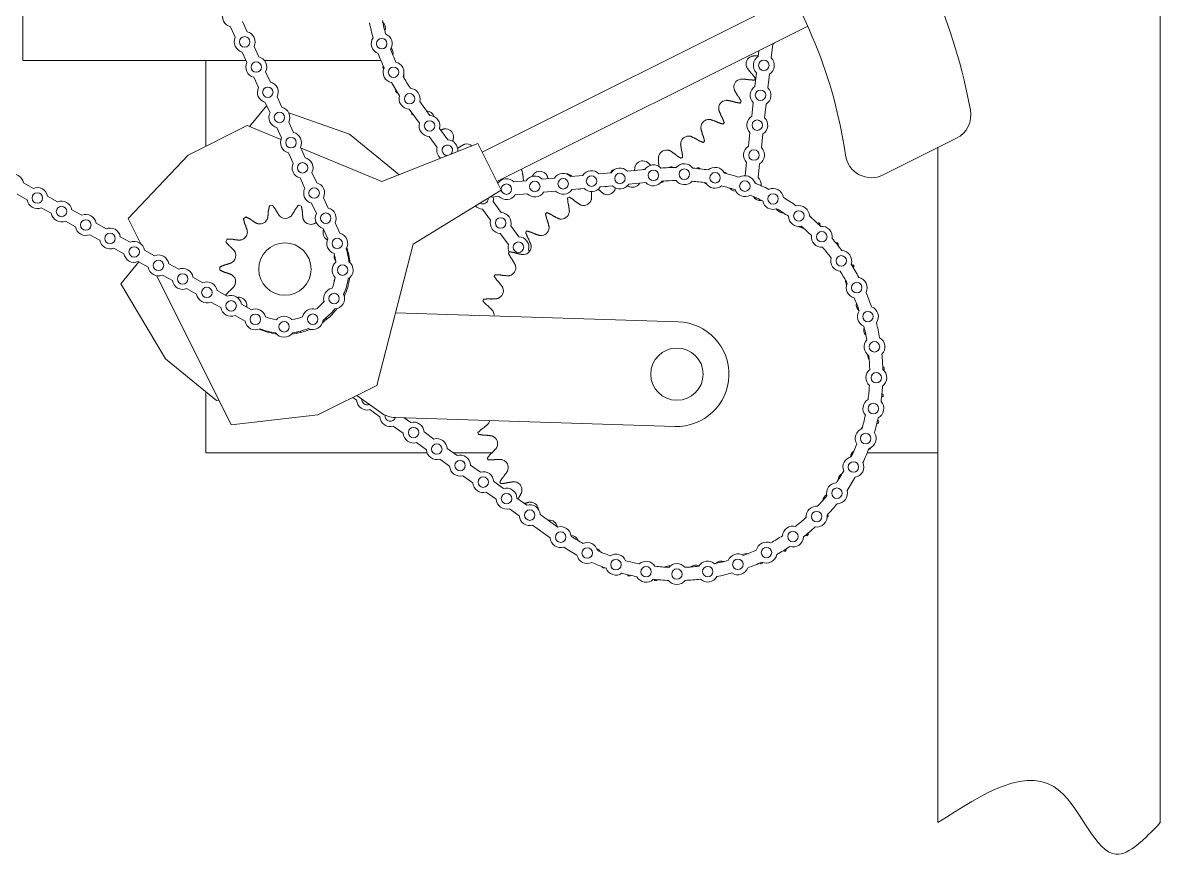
# Model space of a CAD drawing. Header units: inches. Extents: x 1.5 to 21.5, y 4.2 to 20.4.
# Drawn here: x 16.06 to 21.49, y 11.73 to 15.7 of the extents above; entities that cross this region are included whole.
import ezdxf

# ---------------------------------------------------------------- set-up
doc = ezdxf.new("R2010")
doc.units = ezdxf.units.IN
doc.header["$MEASUREMENT"] = 0
doc.layers.add('SLD-0', color=7, linetype='Continuous', lineweight=15)

msp = doc.modelspace()

# ---------------------------------------------------------------- linework, layer by layer
at = {"color": 7, "linetype": 'Continuous', "lineweight": 15}
for p, q in [((19.737871, 15.828437), (18.252544, 15.086661)), ((16.056003, 15.800209), (16.056003, 15.586823)), ((17.072189, 15.635604), (17.049454, 15.685067)), ((17.128977, 15.661707), (17.106242, 15.711169)), ((18.322913, 14.945755), (19.808239, 15.687531)), ((19.649353, 15.608183), (19.641083, 15.60161)), ((16.056003, 15.524323), (16.056003, 15.586823)), ((17.127527, 15.515213), (17.104791, 15.564676)), ((17.184315, 15.541316), (17.16158, 15.590778)), ((19.571783, 15.543141), (19.574841, 15.570971)), ((19.633909, 15.536315), (19.641083, 15.60161)), ((16.149753, 15.524323), (16.056003, 15.524323)), ((17.12334, 15.524323), (16.149753, 15.524323)), ((16.931003, 15.524323), (16.931003, 15.114106)), ((17.768178, 15.524323), (17.211034, 15.524323)), ((17.182864, 15.394822), (17.160129, 15.444285)), ((17.239653, 15.420925), (17.216917, 15.470387)), ((19.556085, 15.40025), (19.563258, 15.465545)), ((19.618211, 15.393425), (19.625384, 15.45872)), ((17.29499, 15.300534), (17.272255, 15.349996)), ((17.222245, 15.309147), (17.139694, 15.208343)), ((17.238202, 15.274431), (17.215467, 15.323894)), ((17.903113, 15.291324), (17.952225, 15.224393)), ((17.953544, 15.328244), (18.002615, 15.261367)), ((19.540387, 15.25736), (19.54756, 15.322655)), ((19.602513, 15.250535), (19.609686, 15.315829)), ((17.350328, 15.180143), (17.327593, 15.229605)), ((17.617236, 15.171983), (17.328139, 15.273306)), ((17.128757, 15.212865), (16.847169, 15.072239)), ((17.290361, 15.146051), (17.128757, 15.212865)), ((17.29354, 15.15404), (17.270804, 15.203503)), ((17.853335, 14.978637), (17.617236, 15.171983)), ((18.048795, 15.19843), (18.087655, 15.14547)), ((19.524688, 15.11447), (19.531862, 15.179764)), ((19.586815, 15.107644), (19.593988, 15.172939)), ((18.23188, 15.128038), (17.772474, 14.946724)), ((17.998405, 15.161456), (18.037265, 15.108496)), ((18.343577, 14.904378), (18.23188, 15.128038)), ((20.16833, 14.977339), (20.519282, 15.152606)), ((16.847169, 15.072239), (16.559849, 14.769068)), ((17.348877, 15.033649), (17.326142, 15.083112)), ((17.405666, 15.059752), (17.38293, 15.109214)), ((17.772474, 14.946724), (17.383745, 15.107442)), ((20.431003, 13.649323), (20.431003, 15.108519)), ((19.509246, 14.97391), (19.516164, 15.036874)), ((19.571116, 14.964754), (19.57829, 15.030049)), ((17.404215, 14.913258), (17.38148, 14.962721)), ((17.461003, 14.939361), (17.438268, 14.988823)), ((18.44024, 15.002513), (18.43943, 15.003944)), ((18.597589, 14.962375), (18.539658, 14.95692)), ((18.733239, 14.97515), (18.675307, 14.969695)), ((18.868888, 14.987925), (18.810957, 14.98247)), ((19.028901, 15.002995), (18.946607, 14.995245)), ((16.059227, 14.939726), (16.1068, 14.913264)), ((17.922635, 14.646043), (18.343577, 14.904378)), ((18.461939, 14.9496), (18.404008, 14.944145)), ((18.603449, 14.900151), (18.545518, 14.894695)), ((18.739099, 14.912926), (18.681167, 14.90747)), ((18.874748, 14.925701), (18.816817, 14.920245)), ((19.034404, 14.940736), (18.952467, 14.93302)), ((16.028845, 14.885107), (16.076418, 14.858645)), ((16.175019, 14.875317), (16.222592, 14.848855)), ((17.516341, 14.81897), (17.493606, 14.868432)), ((18.332149, 14.874601), (18.288333, 14.870474)), ((18.303916, 14.850737), (18.342776, 14.797777)), ((18.467799, 14.887376), (18.409868, 14.88192)), ((19.559817, 14.861901), (19.56057, 14.868759)), ((16.144637, 14.820698), (16.19221, 14.794236)), ((16.29081, 14.810908), (16.338383, 14.784446)), ((17.459553, 14.792867), (17.436817, 14.84233)), ((18.253526, 14.813763), (18.292385, 14.760803)), ((16.260429, 14.75629), (16.308002, 14.729827)), ((16.406602, 14.746499), (16.454175, 14.720037)), ((16.559849, 14.769068), (16.620114, 14.648394)), ((17.571679, 14.698579), (17.548943, 14.748041)), ((16.376221, 14.691881), (16.423794, 14.665418)), ((16.522394, 14.682091), (16.569967, 14.655628)), ((17.51489, 14.672476), (17.492155, 14.721939)), ((18.338566, 14.697866), (18.377426, 14.644906)), ((18.388956, 14.73484), (18.427816, 14.68188)), ((16.492012, 14.627472), (16.539585, 14.601009)), ((17.748673, 13.971551), (17.922635, 14.646043)), ((16.638186, 14.617682), (16.685759, 14.591219)), ((18.473996, 14.618943), (18.478777, 14.612428)), ((16.61018, 14.561741), (16.524988, 14.457711)), ((16.607804, 14.563063), (16.655377, 14.536601)), ((16.753978, 14.553273), (16.801551, 14.52681)), ((16.696407, 14.495625), (17.052111, 13.783368)), ((16.723596, 14.498654), (16.771169, 14.472192)), ((16.869769, 14.488864), (16.917342, 14.462401)), ((16.524988, 14.457711), (16.738145, 14.098505)), ((16.839388, 14.434245), (16.886961, 14.407783)), ((16.985561, 14.424455), (17.033134, 14.397993)), ((16.95518, 14.369836), (17.002753, 14.343374)), ((17.101353, 14.360046), (17.148926, 14.333584)), ((17.070972, 14.305427), (17.118545, 14.278965)), ((19.189442, 14.275351), (17.83803, 14.318009)), ((17.496247, 14.277185), (17.489841, 14.272525)), ((16.738145, 14.098505), (16.98166, 13.899086)), ((16.931003, 13.94057), (16.931003, 13.649323)), ((17.467084, 13.830925), (17.748673, 13.971551)), ((17.653768, 13.924155), (17.768569, 13.841333)), ((16.98166, 13.899086), (16.993327, 13.901077)), ((17.633826, 13.914196), (17.652116, 13.901208)), ((17.052111, 13.783368), (17.467084, 13.830925)), ((17.715763, 13.85601), (17.763205, 13.82232)), ((17.837759, 13.817768), (19.173668, 13.7756)), ((17.879411, 13.816453), (17.910481, 13.794389)), ((17.826851, 13.777122), (17.874293, 13.743431)), ((17.974127, 13.749192), (18.021569, 13.715501)), ((16.931003, 13.649323), (17.98869, 13.649323)), ((17.93794, 13.698233), (17.985382, 13.664543)), ((18.085216, 13.670303), (18.132658, 13.636613)), ((18.11476, 13.649323), (18.299132, 13.649323)), ((20.020007, 13.649323), (20.024783, 13.649323)), ((20.0928, 13.649323), (20.431003, 13.649323)), ((18.049029, 13.619345), (18.096471, 13.585655)), ((18.160117, 13.540457), (18.207559, 13.506766)), ((18.196305, 13.591415), (18.243747, 13.557724)), ((18.307393, 13.512527), (18.354835, 13.478836)), ((18.271206, 13.461568), (18.318648, 13.427878)), ((18.418482, 13.433638), (18.465924, 13.399948)), ((18.382295, 13.38268), (18.429737, 13.34899)), ((18.529571, 13.35475), (18.613678, 13.295022)), ((18.493383, 13.303792), (18.57749, 13.244064)), ((19.631665, 13.219197), (19.630168, 13.219254))]:
    msp.add_line(p, q, dxfattribs=at)
at = {"color": 7, "linetype": 'Continuous', "lineweight": 15, "flags": 128}
for points in [[(19.550969, 14.949234), (19.555625, 14.944588), (19.559489, 14.93733)], [(18.303916, 14.850737), (18.305593, 14.861783), (18.304934, 14.872038)], [(17.496048, 14.373536), (17.4942, 14.37074), (17.494014, 14.370427)], [(17.230173, 14.225197), (17.198749, 14.235211), (17.185556, 14.240543)], [(17.268728, 14.217669), (17.263037, 14.218466), (17.244701, 14.221767)], [(17.369277, 14.220862), (17.362445, 14.219602), (17.340634, 14.216619)], [(18.284271, 13.79236), (18.287668, 13.799167), (18.289044, 13.803523)], [(20.069305, 13.771519), (20.066312, 13.768298), (20.062149, 13.762166)], [(19.800996, 13.346835), (19.797643, 13.340949), (19.795795, 13.336091)]]:
    msp.add_lwpolyline(points, dxfattribs=at)
at = {"color": 7, "linetype": 'Continuous', "lineweight": 15}
for centre, radius in [((17.116884, 15.613191), 0.025), ((17.772021, 15.604494), 0.025), ((17.172222, 15.4928), 0.025), ((19.598584, 15.50093), 0.025), ((17.828428, 15.467713), 0.025), ((17.22756, 15.372409), 0.025), ((17.905272, 15.341278), 0.025), ((19.582886, 15.35804), 0.025), ((17.282897, 15.252018), 0.025), ((18.00051, 15.211411), 0.025), ((19.567187, 15.21515), 0.025), ((17.338235, 15.131627), 0.025), ((19.551489, 15.072259), 0.025), ((17.393573, 15.011236), 0.025), ((18.639378, 14.934923), 0.025), ((18.775028, 14.947698), 0.025), ((18.910678, 14.960473), 0.025), ((19.070532, 14.975302), 0.025), ((19.21838, 14.98093), 0.025), ((19.365326, 14.963668), 0.025), ((17.44891, 14.890845), 0.025), ((18.368078, 14.909373), 0.025), ((18.503728, 14.922148), 0.025), ((19.507845, 14.92393), 0.025), ((16.125718, 14.866981), 0.025), ((19.642522, 14.862667), 0.025), ((16.24151, 14.802572), 0.025), ((17.504248, 14.770454), 0.025), ((19.766127, 14.78135), 0.025), ((16.357302, 14.738163), 0.025), ((18.340671, 14.747822), 0.025), ((16.473094, 14.673754), 0.025), ((19.875699, 14.681927), 0.025), ((16.588886, 14.609346), 0.025), ((17.309215, 14.527535), 0.125), ((17.309215, 14.527535), 0.125), ((17.559586, 14.650063), 0.025), ((18.425711, 14.631924), 0.025), ((19.96861, 14.566781), 0.025), ((16.704677, 14.544937), 0.025), ((17.585068, 14.522539), 0.025), ((16.820469, 14.480528), 0.025), ((16.936261, 14.416119), 0.025), ((17.544287, 14.386692), 0.025), ((20.042632, 14.438674), 0.025), ((17.052053, 14.35171), 0.025), ((17.167845, 14.287301), 0.025), ((17.442326, 14.288092), 0.025), ((20.095992, 14.300675), 0.025), ((17.305189, 14.251884), 0.025), ((19.183112, 14.025426), 0.125), ((20.12741, 14.156094), 0.025), ((20.136133, 14.008395), 0.025), ((20.121952, 13.861121), 0.025), ((17.92421, 13.746311), 0.025), ((20.085207, 13.7178), 0.025), ((18.035299, 13.667423), 0.025), ((18.146388, 13.588535), 0.025), ((20.026779, 13.58187), 0.025), ((18.257476, 13.509646), 0.025), ((18.368565, 13.430758), 0.025), ((19.948068, 13.456589), 0.025), ((18.479654, 13.35187), 0.025), ((19.850961, 13.344959), 0.025), ((18.627407, 13.246944), 0.025), ((19.737787, 13.249657), 0.025), ((18.75431, 13.170874), 0.025), ((19.611257, 13.172968), 0.025), ((18.891434, 13.115306), 0.025), ((19.035492, 13.08157), 0.025), ((19.330515, 13.082291), 0.025), ((19.474406, 13.11673), 0.025), ((19.183031, 13.070476), 0.025)]:
    msp.add_circle(centre, radius, dxfattribs=at)
for centre, radius, start, end in [((17.761347, 14.753331), 2.875, 10.711056, 35.032918), ((17.761347, 14.753331), 2.25, 8.129196, 36.386703), ((17.061547, 15.733582), 0.05, 153.368034, 256.003659), ((18.681003, 15.899323), 0.92435, 191.470123, 195.590858), ((17.116884, 15.613191), 0.05, 333.368034, 76.003659), ((18.681003, 15.899323), 0.98685, 191.393525, 195.667455), ((17.75094, 15.679828), 0.038816, 337.621145, 48.936466), ((17.116884, 15.613191), 0.05, 153.368034, 256.003659), ((17.772021, 15.604494), 0.05, 145.491896, 250.449084), ((17.772021, 15.604494), 0.05, 327.832604, 68.108377), ((18.681003, 15.899323), 0.98685, 200.273525, 204.547455), ((18.681003, 15.899323), 0.92435, 200.350123, 204.470858), ((17.787547, 15.560309), 0.038816, 345.121145, 38.633667), ((17.172222, 15.4928), 0.05, 153.368034, 256.003659), ((17.172222, 15.4928), 0.05, 333.368034, 76.003659), ((17.828428, 15.467713), 0.05, 336.712604, 76.988377), ((19.55249, 15.507273), 0.038816, 110.788023, 200.769587), ((19.598584, 15.50093), 0.05, 122.412678, 225.048303), ((19.598584, 15.50093), 0.05, 302.412678, 45.048303), ((18.681003, 15.899323), 0.991066, 204.275486, 204.782125), ((17.828428, 15.467713), 0.05, 154.371896, 259.329084), ((18.681003, 15.899323), 0.92435, 209.230123, 213.350858), ((17.839441, 15.44659), 0.038816, 352.621145, 14.223643), ((17.22756, 15.372409), 0.05, 153.368034, 256.003659), ((17.22756, 15.372409), 0.05, 333.368034, 76.003659), ((18.681003, 15.899323), 0.98685, 209.153525, 213.427455), ((17.905272, 15.341278), 0.05, 344.889649, 85.868377), ((19.493862, 15.396875), 0.038816, 103.288023, 193.269587), ((19.582886, 15.35804), 0.05, 122.412678, 225.048303), ((18.681003, 15.899323), 0.991066, 331.775486, 332.282125), ((19.582886, 15.35804), 0.05, 302.412678, 45.048303), ((18.681003, 15.899323), 0.991066, 211.775486, 212.282125), ((17.905272, 15.341278), 0.05, 163.251896, 267.52522), ((17.282897, 15.252018), 0.05, 333.368034, 76.003659), ((17.985292, 15.244204), 0.038816, 18.478357, 88.269587), ((19.421325, 15.295074), 0.038816, 95.788023, 185.769587), ((18.681003, 15.899323), 0.991066, 324.275486, 324.782125), ((20.463433, 15.264436), 0.125, 296.537676, 10.711056), ((17.282897, 15.252018), 0.05, 153.368034, 256.003659), ((18.681003, 15.899323), 0.991066, 219.275486, 219.782125), ((18.00051, 15.211411), 0.05, 344.951697, 87.587322), ((19.336121, 15.203612), 0.038816, 88.288023, 178.269587), ((18.681003, 15.899323), 0.991066, 316.775486, 317.282125), ((19.567187, 15.21515), 0.05, 122.412678, 225.048303), ((19.567187, 15.21515), 0.05, 302.412678, 45.048303), ((17.338235, 15.131627), 0.05, 333.368034, 76.003659), ((18.00051, 15.211411), 0.05, 164.951697, 267.587322), ((18.076754, 15.159), 0.038816, 5.788023, 95.769587), ((17.338235, 15.131627), 0.05, 153.368034, 256.003659), ((18.08555, 15.095514), 0.025, 15, 271.366865), ((18.08555, 15.095514), 0.05, 353.546577, 87.587322), ((18.178555, 15.086463), 0.038816, 51.005859, 103.269587), ((19.239708, 15.124054), 0.038816, 80.788023, 170.769587), ((18.681003, 15.899323), 0.991066, 309.275486, 309.782125), ((18.08555, 15.095514), 0.05, 164.951697, 229.528776), ((18.08555, 15.095514), 0.025, 311.708488, 15), ((19.133736, 15.057761), 0.038816, 73.288023, 163.269587), ((19.551489, 15.072259), 0.05, 122.412678, 225.048303), ((19.551489, 15.072259), 0.05, 302.412678, 45.048303), ((20.112482, 15.08917), 0.125, 188.129196, 296.537676), ((17.393573, 15.011236), 0.05, 153.368034, 256.003659), ((17.393573, 15.011236), 0.05, 333.368034, 76.003659), ((18.910678, 14.960473), 0.05, 44.062206, 146.697831), ((19.020016, 15.005867), 0.038816, 65.788023, 155.769587), ((19.070532, 14.975302), 0.05, 44.141387, 146.36859), ((19.180697, 14.026074), 0.98685, 90.043016, 94.316946), ((19.183112, 14.025426), 0.991066, 91.339604, 91.846243), ((19.21838, 14.98093), 0.05, 35.261387, 140.218575), ((18.681003, 15.899323), 0.991066, 301.775486, 302.282125), ((19.180697, 14.026074), 0.98685, 81.163016, 85.436946), ((19.183112, 14.025426), 0.991066, 83.839604, 84.346243), ((19.365326, 14.963668), 0.05, 26.381387, 131.338575), ((16.009927, 14.93139), 0.05, 9.597297, 112.232922), ((18.368078, 14.909373), 0.05, 44.062206, 145.42144), ((18.503728, 14.922148), 0.05, 44.062206, 146.697831), ((18.527869, 14.95606), 0.038816, 35.788023, 125.769587), ((18.639378, 14.934923), 0.05, 44.062206, 146.697831), ((18.6523, 14.944142), 0.038816, 43.288023, 88.523546), ((18.775028, 14.947698), 0.05, 44.062206, 146.697831), ((18.900497, 14.96926), 0.038816, 100.290976, 148.269587), ((19.183112, 14.025426), 0.991066, 98.839604, 99.346243), ((19.183112, 14.025426), 0.991066, 76.339604, 76.846243), ((19.180697, 14.026074), 0.98685, 72.283016, 76.556946), ((19.507845, 14.92393), 0.05, 17.501387, 122.458575), ((19.535791, 14.929369), 0.05, 356.134014, 45.048303), ((16.125718, 14.866981), 0.05, 9.597297, 112.232922), ((17.44891, 14.890845), 0.05, 153.368034, 256.003659), ((17.44891, 14.890845), 0.05, 333.368034, 76.003659), ((18.639378, 14.934923), 0.05, 224.062206, 326.697831), ((18.681003, 15.899323), 0.991066, 271.775486, 272.282125), ((18.775028, 14.947698), 0.05, 224.062206, 326.697831), ((18.850904, 14.921436), 0.038816, 245.352141, 335.333705), ((18.681003, 15.899323), 0.991066, 279.275486, 279.782125), ((18.910678, 14.960473), 0.05, 224.062206, 326.697831), ((18.970699, 14.957132), 0.038816, 237.852141, 327.833705), ((19.070532, 14.975302), 0.05, 223.734473, 326.757868), ((19.094128, 14.976886), 0.038816, 287.513807, 312.930147), ((19.180697, 14.026074), 0.92435, 90.119614, 94.240349), ((19.21838, 14.98093), 0.05, 217.602095, 317.877868), ((19.180697, 14.026074), 0.92435, 81.239614, 85.360349), ((19.343416, 14.967497), 0.038816, 223.977641, 243.302975), ((19.365326, 14.963668), 0.05, 208.722095, 308.997868), ((19.180697, 14.026074), 0.92435, 72.359614, 76.480349), ((19.46501, 14.938513), 0.038816, 217.274574, 268.662607), ((19.507845, 14.92393), 0.05, 199.842095, 300.117868), ((19.180697, 14.026074), 0.98685, 63.403016, 67.676946), ((19.642522, 14.862667), 0.05, 8.621387, 113.578575), ((16.125718, 14.866981), 0.05, 189.597297, 292.232922), ((16.24151, 14.802572), 0.05, 9.597297, 112.232922), ((18.255631, 14.863719), 0.025, 238.532891, 4.542462), ((18.368078, 14.909373), 0.05, 224.062206, 326.697831), ((18.503728, 14.922148), 0.05, 224.062206, 326.697831), ((19.183112, 14.025426), 0.991066, 121.339604, 121.846243), ((18.736794, 14.870408), 0.038816, 252.852141, 342.833705), ((19.180697, 14.026074), 0.92435, 63.479614, 67.600349), ((19.58178, 14.893907), 0.038816, 210.585396, 279.805043), ((19.642522, 14.862667), 0.05, 190.962095, 291.237868), ((19.180697, 14.026074), 0.98685, 54.523016, 58.796946), ((16.24151, 14.802572), 0.05, 189.597297, 292.232922), ((17.309215, 14.527535), 0.31133, 101.084301, 103.760341), ((17.309215, 14.527535), 0.31133, 75.370016, 78.046056), ((17.504248, 14.770454), 0.05, 153.368034, 256.003659), ((17.504248, 14.770454), 0.05, 333.368034, 76.003659), ((18.255631, 14.863719), 0.05, 224.655721, 267.587322), ((18.340671, 14.747822), 0.05, 344.951697, 87.587322), ((19.183112, 14.025426), 0.991066, 128.839604, 129.346243), ((18.63032, 14.804923), 0.038816, 260.352141, 350.333705), ((19.691728, 14.83444), 0.038816, 209.815957, 271.502932), ((19.180697, 14.026074), 0.92435, 54.599614, 58.720349), ((19.766127, 14.78135), 0.05, 359.741387, 104.698575), ((16.357302, 14.738163), 0.05, 9.597297, 112.232922), ((17.309215, 14.527535), 0.31133, 126.798587, 129.474627), ((17.189273, 14.78151), 0.038816, 263.219643, 327.339285), ((17.311347, 14.8084), 0.038816, 237.505357, 301.625), ((17.432998, 14.779661), 0.038816, 211.791072, 275.910714), ((18.340671, 14.747822), 0.05, 164.951697, 267.587322), ((19.766127, 14.78135), 0.05, 182.082095, 282.357868), ((19.180697, 14.026074), 0.98685, 45.643016, 49.916946), ((19.183112, 14.025426), 0.991066, 46.339604, 46.846243), ((16.357302, 14.738163), 0.05, 189.597297, 292.232922), ((16.473094, 14.673754), 0.05, 9.597297, 112.232922), ((17.090956, 14.704318), 0.038816, 288.933929, 353.053571), ((17.530133, 14.700985), 0.038816, 186.076786, 242.744884), ((17.559586, 14.650063), 0.05, 329.489158, 76.003659), ((18.425711, 14.631924), 0.05, 344.951697, 87.587322), ((19.183112, 14.025426), 0.991066, 136.339604, 136.846243), ((18.533304, 14.726101), 0.038816, 267.852141, 357.833705), ((19.792975, 14.761131), 0.038816, 230.022004, 263.219475), ((19.180697, 14.026074), 0.92435, 45.719614, 49.840349), ((19.875699, 14.681927), 0.05, 173.202095, 273.477868), ((19.875699, 14.681927), 0.05, 350.861387, 95.818575), ((16.473094, 14.673754), 0.05, 189.597297, 292.232922), ((16.588886, 14.609346), 0.05, 9.597297, 112.232922), ((17.309215, 14.527535), 0.31133, 152.512873, 155.188913), ((17.559586, 14.650063), 0.05, 153.368034, 251.901644), ((17.309215, 14.527535), 0.3125, 5.612944, 18.911203), ((18.425711, 14.631924), 0.05, 164.951697, 208.118711), ((18.447407, 14.63529), 0.038816, 275.352141, 5.333705), ((19.180697, 14.026074), 0.92435, 36.839614, 40.960349), ((19.180697, 14.026074), 0.98685, 36.763016, 41.036946), ((19.183112, 14.025426), 0.991066, 38.839604, 39.346243), ((16.588886, 14.609346), 0.05, 189.597297, 292.232922), ((16.704677, 14.544937), 0.05, 9.597297, 112.232922), ((17.035867, 14.592112), 0.038816, 314.648215, 18.767857), ((17.304379, 14.532758), 0.249625, 6.36845, 16.232507), ((17.583512, 14.587956), 0.038816, 167.035209, 215.336336), ((17.304379, 14.532758), 0.312125, 5.473496, 17.127461), ((19.183112, 14.025426), 0.991066, 143.839604, 144.346243), ((19.96861, 14.566781), 0.05, 164.322095, 264.597868), ((19.96861, 14.566781), 0.05, 341.981387, 86.938575), ((16.704677, 14.544937), 0.05, 189.597297, 292.232922), ((16.820469, 14.480528), 0.05, 9.597297, 112.232922), ((17.309215, 14.527535), 0.31133, 178.227159, 180.903198), ((17.585068, 14.522539), 0.05, 130.699313, 225.130906), ((17.585068, 14.522539), 0.05, 302.71842, 53.111799), ((18.374098, 14.534043), 0.038816, 282.852141, 12.833705), ((19.180697, 14.026074), 0.98685, 27.883016, 32.156946), ((19.183112, 14.025426), 0.991066, 31.339604, 31.846243), ((16.820469, 14.480528), 0.05, 189.597297, 292.232922), ((16.936261, 14.416119), 0.05, 9.597297, 112.232922), ((17.034919, 14.467115), 0.038816, 340.3625, 44.482142), ((17.304379, 14.532758), 0.249625, 337.11845, 349.46177), ((17.582564, 14.462959), 0.038816, 150.382142, 181.447466), ((17.304379, 14.532758), 0.312125, 336.223496, 350.356723), ((17.309215, 14.527535), 0.3125, 335.191691, 352.311929), ((19.183112, 14.025426), 0.991066, 151.339604, 151.846243), ((19.180697, 14.026074), 0.92435, 27.959614, 32.080349), ((20.028093, 14.471744), 0.038816, 176.853487, 210.113575), ((20.042632, 14.438674), 0.05, 333.101387, 78.058575), ((17.544287, 14.386692), 0.05, 101.449313, 195.880906), ((18.314631, 14.424095), 0.038816, 290.352141, 20.333705), ((20.042632, 14.438674), 0.05, 155.442095, 255.717868), ((19.180697, 14.026074), 0.98685, 19.003016, 23.276946), ((16.936261, 14.416119), 0.05, 189.597297, 292.232922), ((17.052053, 14.35171), 0.05, 9.597297, 112.232922), ((17.088298, 14.354086), 0.038816, 6.076786, 70.196428), ((17.304379, 14.532758), 0.249625, 307.86845, 320.21177), ((17.544287, 14.386692), 0.05, 273.46842, 23.861799), ((19.183112, 14.025426), 0.991066, 158.839604, 159.346243), ((19.180697, 14.026074), 0.92435, 19.079614, 23.200349), ((20.079121, 14.357634), 0.038816, 169.94462, 230.56818), ((17.052053, 14.35171), 0.05, 189.597297, 292.232922), ((17.167845, 14.287301), 0.05, 13.699313, 112.232922), ((17.305189, 14.251884), 0.05, 42.949313, 137.380906), ((17.442326, 14.288092), 0.05, 72.199313, 166.630906), ((17.304379, 14.532758), 0.312125, 306.973496, 321.106723), ((17.309215, 14.527535), 0.3125, 309.510288, 322.814266), ((18.270025, 14.307325), 0.038816, 353.832731, 27.833705), ((20.095992, 14.300675), 0.05, 146.562095, 246.837868), ((20.095992, 14.300675), 0.05, 324.221387, 69.178575), ((17.167845, 14.287301), 0.05, 189.597297, 296.111799), ((17.304379, 14.532758), 0.249625, 249.36845, 261.71177), ((17.304379, 14.532758), 0.249625, 278.61845, 290.96177), ((17.442326, 14.288092), 0.05, 244.21842, 354.611799), ((17.309215, 14.527535), 0.31133, 306.798587, 309.474627), ((19.181555, 14.025476), 0.25, 268.192053, 88.192053), ((20.114817, 14.237839), 0.038816, 162.947221, 222.598934), ((19.180697, 14.026074), 0.92435, 10.199614, 14.320349), ((19.180697, 14.026074), 0.98685, 10.123016, 14.396946), ((17.304379, 14.532758), 0.312125, 248.473496, 262.606723), ((17.309215, 14.527535), 0.31133, 255.370016, 258.046056), ((17.305189, 14.251884), 0.05, 214.96842, 325.361799), ((17.304379, 14.532758), 0.312125, 277.723496, 291.856723), ((17.309215, 14.527535), 0.31133, 281.084301, 283.760341), ((17.309215, 14.527535), 0.3125, 283.809515, 292.830802), ((20.12741, 14.156094), 0.05, 315.341387, 60.298575), ((20.12741, 14.156094), 0.05, 137.682095, 237.957868), ((20.134571, 14.11441), 0.038816, 175.72689, 214.733239), ((19.180697, 14.026074), 0.92435, 1.319614, 5.440349), ((19.180697, 14.026074), 0.98685, 1.243016, 5.516946), ((20.136133, 14.008395), 0.05, 128.802095, 229.077868), ((20.136133, 14.008395), 0.05, 306.461387, 51.418575), ((19.183112, 14.025426), 0.991066, 1.339604, 1.846243), ((19.180697, 14.026074), 0.92435, 352.439614, 356.560349), ((19.180697, 14.026074), 0.98685, 352.363016, 356.636946), ((19.183112, 14.025426), 0.991066, 353.839604, 354.346243), ((17.702033, 13.904088), 0.05, 183.302169, 285.937794), ((17.702033, 13.904088), 0.025, 172.785782, 295.598323), ((20.121952, 13.861121), 0.05, 119.922095, 220.197868), ((20.121952, 13.861121), 0.05, 297.581387, 42.538575), ((17.813122, 13.8252), 0.05, 183.302169, 285.937794), ((17.841703, 13.942706), 0.125, 234.192053, 268.192053), ((17.813122, 13.8252), 0.025, 169.888881, 342.769777), ((19.180697, 14.026074), 0.92435, 343.559614, 347.680349), ((19.180697, 14.026074), 0.98685, 343.483016, 347.756946), ((17.92421, 13.746311), 0.05, 3.302169, 105.937794), ((20.085207, 13.7178), 0.05, 111.042095, 211.317868), ((19.183112, 14.025426), 0.991066, 346.339604, 346.846243), ((17.92421, 13.746311), 0.05, 183.302169, 285.937794), ((18.035299, 13.667423), 0.05, 3.302169, 105.937794), ((19.183112, 14.025426), 0.991066, 196.339604, 196.846243), ((18.287102, 13.693219), 0.038816, 335.352141, 65.333705), ((20.085207, 13.7178), 0.05, 288.701387, 33.658575), ((18.035299, 13.667423), 0.05, 183.302169, 285.937794), ((20.051592, 13.626758), 0.038816, 126.275795, 175.348183), ((19.180697, 14.026074), 0.92435, 334.679614, 338.800349), ((19.180697, 14.026074), 0.98685, 334.603016, 338.876946), ((19.183112, 14.025426), 0.991066, 338.839604, 339.346243), ((18.146388, 13.588535), 0.05, 3.302169, 105.937794), ((19.183112, 14.025426), 0.991066, 203.839604, 204.346243), ((18.33813, 13.579109), 0.038816, 342.852141, 72.833705), ((20.026779, 13.58187), 0.05, 102.162095, 202.437868), ((20.026779, 13.58187), 0.05, 279.821387, 24.778575), ((18.146388, 13.588535), 0.05, 183.302169, 285.937794), ((18.257476, 13.509646), 0.05, 3.302169, 105.937794), ((19.180697, 14.026074), 0.92435, 325.799614, 329.920349), ((19.992125, 13.51681), 0.038816, 118.574098, 177.199963), ((18.257476, 13.509646), 0.05, 183.302169, 285.937794), ((19.183112, 14.025426), 0.991066, 211.339604, 211.846243), ((18.403615, 13.472635), 0.038816, 350.352141, 80.333705), ((19.948068, 13.456589), 0.05, 93.282095, 193.557868), ((19.180697, 14.026074), 0.98685, 325.723016, 329.996946), ((18.368565, 13.430758), 0.05, 3.302169, 105.937794), ((19.180697, 14.026074), 0.92435, 316.919614, 321.040349), ((19.918816, 13.415563), 0.038816, 121.238532, 170.055082), ((19.948068, 13.456589), 0.05, 270.941387, 15.898575), ((18.368565, 13.430758), 0.05, 183.302169, 285.937794), ((18.479654, 13.35187), 0.05, 3.302169, 105.937794), ((18.482437, 13.375619), 0.038816, 6.439894, 87.833705), ((19.850961, 13.344959), 0.05, 84.402095, 184.677868), ((19.180697, 14.026074), 0.98685, 316.843016, 321.116946), ((18.479654, 13.35187), 0.05, 183.302169, 285.937794), ((18.573248, 13.289722), 0.038816, 10.213021, 95.333705), ((19.180697, 14.026074), 0.92435, 308.039614, 312.160349), ((19.850961, 13.344959), 0.05, 262.061387, 7.018575), ((19.183112, 14.025426), 0.991066, 316.339604, 316.846243), ((18.627407, 13.246944), 0.05, 4.482095, 105.937794), ((19.737787, 13.249657), 0.05, 75.522095, 175.797868), ((19.180697, 14.026074), 0.98685, 307.963016, 312.236946), ((18.627407, 13.246944), 0.05, 183.302169, 287.098575), ((18.674495, 13.216413), 0.038816, 20.566951, 86.703195), ((19.180697, 14.026074), 0.92435, 236.999614, 241.120349), ((18.75431, 13.170874), 0.05, 13.362095, 113.637868), ((19.611257, 13.172968), 0.05, 66.642095, 166.917868), ((19.180697, 14.026074), 0.92435, 299.159614, 303.280349), ((19.737787, 13.249657), 0.05, 253.181387, 358.138575), ((19.183112, 14.025426), 0.991066, 308.839604, 309.346243), ((19.180697, 14.026074), 0.98685, 236.923016, 241.196946), ((18.75431, 13.170874), 0.05, 191.021387, 295.978575), ((18.784443, 13.156946), 0.038816, 28.826082, 67.611095), ((19.180697, 14.026074), 0.92435, 245.879614, 250.000349), ((18.891434, 13.115306), 0.05, 22.242095, 122.517868), ((19.474406, 13.11673), 0.05, 57.762095, 158.037868), ((19.515319, 13.129417), 0.038816, 78.52143, 121.887806), ((19.180697, 14.026074), 0.92435, 290.279614, 294.400349), ((19.611257, 13.172968), 0.05, 244.301387, 349.258575), ((19.180697, 14.026074), 0.98685, 299.083016, 303.356946), ((19.183112, 14.025426), 0.991066, 301.339604, 301.846243), ((19.180697, 14.026074), 0.98685, 245.803016, 250.076946), ((19.180697, 14.026074), 0.92435, 254.759614, 258.880349), ((19.035492, 13.08157), 0.05, 31.122095, 131.397868), ((19.180697, 14.026074), 0.92435, 263.639614, 267.760349), ((19.147143, 13.070492), 0.038816, 83.904042, 122.255078), ((19.183031, 13.070476), 0.05, 40.002095, 140.277868), ((19.180697, 14.026074), 0.92435, 272.519614, 276.640349), ((19.272095, 13.073967), 0.038816, 65.201265, 128.947849), ((19.330515, 13.082291), 0.05, 48.882095, 149.157868), ((19.180697, 14.026074), 0.92435, 281.399614, 285.520349), ((19.395524, 13.093721), 0.038816, 70.289954, 135.660648), ((19.180697, 14.026074), 0.98685, 290.203016, 294.476946), ((19.183112, 14.025426), 0.991066, 293.839604, 294.346243), ((19.183112, 14.025426), 0.991066, 248.839604, 249.346243), ((18.891434, 13.115306), 0.05, 199.901387, 304.858575), ((19.180697, 14.026074), 0.98685, 254.683016, 258.956946), ((19.183112, 14.025426), 0.991066, 256.339604, 256.846243), ((19.035492, 13.08157), 0.05, 208.781387, 313.738575), ((19.330515, 13.082291), 0.05, 226.541387, 331.498575), ((19.180697, 14.026074), 0.98685, 281.323016, 285.596946), ((19.474406, 13.11673), 0.05, 235.421387, 340.378575), ((19.180697, 14.026074), 0.98685, 263.563016, 267.836946), ((19.183112, 14.025426), 0.991066, 263.839604, 264.346243), ((19.183031, 13.070476), 0.05, 217.661387, 322.618575), ((19.180697, 14.026074), 0.98685, 272.443016, 276.716946)]:
    msp.add_arc(centre, radius, start, end, dxfattribs=at)
for points in [[(19.544401, 15.545237), (19.538714, 15.543562)], [(19.573622, 15.547082), (19.544401, 15.545237)], [(17.777568, 15.491871), (17.780702, 15.495752)], [(19.516197, 15.493508), (19.518716, 15.488142)], [(19.518716, 15.488142), (19.53672, 15.465053)], [(19.53672, 15.465053), (19.544824, 15.457325)], [(19.544824, 15.457325), (19.558342, 15.43836)], [(19.490797, 15.43557), (19.48494, 15.434652)], [(19.520008, 15.433585), (19.490797, 15.43557)], [(19.53095, 15.431198), (19.520008, 15.433585)], [(19.554232, 15.43062), (19.53095, 15.431198)], [(17.83848, 15.377435), (17.841335, 15.382108)], [(17.848384, 15.37051), (17.843127, 15.370006)], [(19.423337, 15.333838), (19.417411, 15.333692)], [(19.45204, 15.328057), (19.423337, 15.333838)], [(19.456082, 15.387965), (19.457879, 15.382316)], [(19.457879, 15.382316), (19.472716, 15.357074)], [(19.472716, 15.357074), (19.479742, 15.348355)], [(19.479742, 15.348355), (19.490669, 15.327788)], [(19.382706, 15.291172), (19.38375, 15.285336)], [(19.38375, 15.285336), (19.395165, 15.258374)], [(19.462576, 15.324263), (19.45204, 15.328057)], [(19.485583, 15.320651), (19.462576, 15.324263)], [(17.913808, 15.271929), (17.91514, 15.274933)], [(17.921882, 15.265745), (17.919385, 15.265169)], [(19.343176, 15.241782), (19.337281, 15.242411)], [(19.370878, 15.232304), (19.343176, 15.241782)], [(19.380829, 15.227167), (19.370878, 15.232304)], [(19.403168, 15.220582), (19.380829, 15.227167)], [(19.395165, 15.258374), (19.400993, 15.248812)], [(19.400993, 15.248812), (19.409141, 15.226995)], [(18.067016, 15.196575), (18.054152, 15.191129)], [(18.072852, 15.19762), (18.067016, 15.196575)], [(19.297323, 15.204784), (19.297597, 15.198862)], [(19.297597, 15.198862), (19.305394, 15.170641)], [(19.305394, 15.170641), (19.309925, 15.160399)], [(18.111587, 15.137473), (18.115518, 15.156988)], [(18.115518, 15.156988), (18.115372, 15.162915)], [(18.163996, 15.122446), (18.138754, 15.10761)], [(18.169645, 15.124243), (18.163996, 15.122446)], [(19.201395, 15.13028), (19.200893, 15.124373)], [(19.200893, 15.124373), (19.204941, 15.095375)], [(19.251685, 15.160976), (19.245922, 15.162369)], [(19.277913, 15.147963), (19.251685, 15.160976)], [(19.287108, 15.141571), (19.277913, 15.147963)], [(19.308396, 15.132128), (19.287108, 15.141571)], [(19.309925, 15.160399), (19.315156, 15.137705)], [(18.138754, 15.10761), (18.134457, 15.104147)], [(19.096562, 15.068935), (19.095294, 15.063143)], [(19.095294, 15.063143), (19.095522, 15.033865)], [(19.150429, 15.092804), (19.144898, 15.094937)], [(19.174734, 15.076479), (19.150429, 15.092804)], [(19.183016, 15.068942), (19.174734, 15.076479)], [(19.20289, 15.0568), (19.183016, 15.068942)], [(19.204941, 15.095375), (19.208095, 15.08463)], [(19.208095, 15.08463), (19.210319, 15.061447)], [(18.982607, 15.016221), (18.980405, 14.998427)], [(18.98462, 15.021797), (18.982607, 15.016221)], [(19.041141, 15.038431), (19.035936, 15.041268)], [(19.058755, 15.022909), (19.041141, 15.038431)], [(19.095522, 15.033865), (19.097247, 15.022801)], [(19.097247, 15.022801), (19.097027, 15.016546)], [(19.149216, 15.011753), (19.151182, 15.015978)], [(19.159942, 15.016221), (19.16207, 15.012242)], [(19.278141, 15.007571), (19.280748, 15.011671)], [(19.289465, 15.010769), (19.29125, 15.006031)], [(18.442642, 14.997093), (18.44024, 15.002513)], [(18.448285, 14.968363), (18.442642, 14.997093)], [(18.448812, 14.957177), (18.448285, 14.968363)], [(18.450893, 14.94856), (18.448812, 14.957177)], [(18.500649, 14.983732), (18.489762, 14.969314)], [(18.50518, 14.987555), (18.500649, 14.983732)], [(18.562446, 14.9737), (18.559356, 14.978759)], [(18.567223, 14.959516), (18.562446, 14.9737)], [(18.867482, 14.989675), (18.866459, 14.987696)], [(19.417168, 14.988458), (19.418301, 14.983604)], [(18.711709, 14.908733), (18.710873, 14.910267)], [(18.721481, 14.911266), (18.720467, 14.909043)], [(18.806582, 14.909918), (18.807714, 14.908557)], [(18.807714, 14.908557), (18.829533, 14.889033)], [(18.886179, 14.905236), (18.888234, 14.910797)], [(18.888234, 14.910797), (18.888916, 14.915979)], [(18.945281, 14.927796), (18.950045, 14.924267)], [(18.662232, 14.844105), (18.660184, 14.867304)], [(18.667649, 14.871895), (18.687429, 14.859603)], [(18.687429, 14.859603), (18.695654, 14.852002)], [(18.695654, 14.852002), (18.719834, 14.835493)], [(18.773881, 14.858952), (18.775193, 14.864733)], [(18.775188, 14.894012), (18.774631, 14.897774)], [(18.775193, 14.864733), (18.775188, 14.894012)], [(18.829533, 14.889033), (18.834716, 14.886156)], [(17.226936, 14.772116), (17.229909, 14.796312)], [(17.229909, 14.796312), (17.22991, 14.804556)], [(17.22991, 14.804556), (17.235162, 14.82993)], [(17.249361, 14.833058), (17.264788, 14.812239)], [(17.264788, 14.812239), (17.268253, 14.804758)], [(17.268253, 14.804758), (17.281118, 14.784051)], [(17.341203, 14.783595), (17.35438, 14.804104)], [(17.35438, 14.804104), (17.357959, 14.811532)], [(17.357959, 14.811532), (17.3737, 14.832114)], [(17.38785, 14.828772), (17.392716, 14.803321)], [(17.392716, 14.803321), (17.392592, 14.795077)], [(17.392592, 14.795077), (17.395198, 14.770839)], [(18.559829, 14.769113), (18.554771, 14.791846)], [(18.561572, 14.797372), (18.582788, 14.787767)], [(18.665305, 14.833337), (18.662232, 14.844105)], [(18.669131, 14.804309), (18.665305, 14.833337)], [(18.668585, 14.798406), (18.669131, 14.804309)], [(18.719834, 14.835493), (18.725349, 14.833318)], [(17.117569, 14.742713), (17.111291, 14.767853)], [(17.121145, 14.735285), (17.117569, 14.742713)], [(17.122727, 14.776832), (17.14566, 14.764768)], [(17.14566, 14.764768), (17.152027, 14.759531)], [(17.152027, 14.759531), (17.172602, 14.746456)], [(17.172602, 14.746456), (17.184691, 14.742966)], [(17.281118, 14.784051), (17.290494, 14.775661)], [(17.395198, 14.770839), (17.400005, 14.759211)], [(17.449135, 14.744358), (17.459241, 14.750567)], [(18.564281, 14.758837), (18.559829, 14.769113)], [(18.571864, 14.730557), (18.564281, 14.758837)], [(18.582788, 14.787767), (18.591935, 14.781305)], [(18.591935, 14.781305), (18.618063, 14.768093)], [(18.618063, 14.768093), (18.623815, 14.766656)], [(19.854682, 14.746139), (19.860959, 14.74843)], [(19.867326, 14.742408), (19.865486, 14.736336)], [(17.128964, 14.712195), (17.121145, 14.735285)], [(17.492248, 14.709438), (17.491535, 14.696876)], [(17.494714, 14.716371), (17.492248, 14.709438)], [(18.468091, 14.681396), (18.460108, 14.703274)], [(18.46613, 14.709641), (18.488419, 14.702887)], [(18.473846, 14.671789), (18.468091, 14.681396)], [(18.488419, 14.702887), (18.49833, 14.697674)], [(18.49833, 14.697674), (18.52596, 14.687986)], [(18.52596, 14.687986), (18.53185, 14.687312)], [(18.572093, 14.724634), (18.571864, 14.730557)], [(17.043186, 14.638252), (17.026622, 14.658178)], [(17.03303, 14.67123), (17.058925, 14.670311)], [(17.049631, 14.633111), (17.043186, 14.638252)], [(17.066694, 14.6157), (17.049631, 14.633111)], [(17.058925, 14.670311), (17.066935, 14.668355)], [(17.066935, 14.668355), (17.091145, 14.665502)], [(17.091145, 14.665502), (17.103551, 14.667602)], [(18.485055, 14.644741), (18.473846, 14.671789)], [(18.486055, 14.638898), (18.485055, 14.644741)], [(19.942619, 14.652229), (19.949531, 14.653767)], [(19.955057, 14.646966), (19.952113, 14.640463)], [(18.388587, 14.582455), (18.377817, 14.603104)], [(18.382956, 14.610203), (18.405936, 14.606415)], [(18.395547, 14.573682), (18.388587, 14.582455)], [(18.41019, 14.548328), (18.395547, 14.573682)], [(18.405936, 14.606415), (18.416443, 14.602541)], [(18.416443, 14.602541), (18.4451, 14.596542)], [(18.4451, 14.596542), (18.451028, 14.596643)], [(17.021493, 14.511861), (16.997924, 14.522628)], [(16.998034, 14.537167), (17.021764, 14.547575)], [(17.021764, 14.547575), (17.029829, 14.549288)], [(17.029829, 14.549288), (17.052879, 14.557222)], [(17.052879, 14.557222), (17.063145, 14.564497)], [(18.411945, 14.542665), (18.41019, 14.548328)], [(20.018214, 14.547756), (20.024989, 14.548354)], [(20.02958, 14.540889), (20.025746, 14.53472)], [(17.029531, 14.510026), (17.021493, 14.511861)], [(17.052458, 14.501743), (17.029531, 14.510026)], [(18.322677, 14.473983), (18.309304, 14.49305)], [(18.313473, 14.500759), (18.33675, 14.500003)], [(18.330723, 14.466194), (18.322677, 14.473983)], [(18.34855, 14.442968), (18.330723, 14.466194)], [(18.33675, 14.500003), (18.347673, 14.497534)], [(18.347673, 14.497534), (18.376869, 14.495326)], [(18.376869, 14.495326), (18.382732, 14.4962)], [(17.024672, 14.401197), (17.041536, 14.42087)], [(17.041536, 14.42087), (17.048059, 14.425912)], [(17.048059, 14.425912), (17.065384, 14.443062)], [(17.065384, 14.443062), (17.071477, 14.45407)], [(18.351029, 14.437583), (18.34855, 14.442968)], [(17.089076, 14.392894), (17.081175, 14.392085)], [(17.126183, 14.345633), (17.126896, 14.358195)], [(18.27149, 14.357836), (18.255743, 14.374995)], [(18.25887, 14.383182), (18.282046, 14.385471)], [(18.280483, 14.351164), (18.27149, 14.357836)], [(18.282046, 14.385471), (18.293198, 14.384448)], [(18.293198, 14.384448), (18.322432, 14.38607)], [(18.322432, 14.38607), (18.328131, 14.387702)], [(18.30119, 14.330464), (18.280483, 14.351164)], [(18.30435, 14.325448), (18.30119, 14.330464)], [(17.495703, 14.278239), (17.491312, 14.280549)], [(17.505074, 14.295488), (17.507139, 14.287218)], [(17.230581, 14.226299), (17.229611, 14.231374)], [(17.247396, 14.226441), (17.244731, 14.222956)], [(17.36907, 14.222013), (17.364669, 14.227951)], [(17.384874, 14.232893), (17.383269, 14.22514)], [(20.166535, 14.060673), (20.173663, 14.057356)], [(20.173906, 14.048596), (20.168639, 14.045778)], [(20.162385, 13.932224), (20.169356, 13.92779)], [(20.168454, 13.919073), (20.160842, 13.916206)], [(18.232074, 13.74661), (18.249067, 13.762535)], [(18.249067, 13.762535), (18.258537, 13.768512)], [(18.258537, 13.768512), (18.280742, 13.787596)], [(18.280742, 13.787596), (18.284271, 13.79236)], [(20.146143, 13.79137), (20.138101, 13.789492)], [(20.142077, 13.805003), (20.148175, 13.799895)], [(18.257515, 13.734185), (18.234576, 13.738211)], [(18.268712, 13.734366), (18.257515, 13.734185)], [(18.297741, 13.730549), (18.268712, 13.734366)], [(18.303302, 13.728494), (18.297741, 13.730549)], [(18.291372, 13.642867), (18.299981, 13.650029)], [(18.299981, 13.650029), (18.319505, 13.671848)], [(18.319505, 13.671848), (18.322382, 13.677031)], [(20.107353, 13.667672), (20.099725, 13.666918)], [(18.276603, 13.62486), (18.291372, 13.642867)], [(18.303448, 13.615862), (18.28018, 13.61686)], [(18.314526, 13.617503), (18.303448, 13.615862)], [(18.343805, 13.617508), (18.314526, 13.617503)], [(18.349586, 13.616196), (18.343805, 13.617508)], [(18.356536, 13.537969), (18.373045, 13.56215)], [(18.373045, 13.56215), (18.37522, 13.567664)], [(18.336643, 13.509964), (18.348935, 13.529744)], [(18.364433, 13.504547), (18.341234, 13.502499)], [(18.348935, 13.529744), (18.356536, 13.537969)], [(18.375201, 13.50762), (18.364433, 13.504547)], [(18.404229, 13.511446), (18.375201, 13.50762)], [(18.410132, 13.5109), (18.404229, 13.511446)], [(18.424022, 13.429704), (18.427233, 13.43425)], [(18.427233, 13.43425), (18.440445, 13.460378)], [(18.440445, 13.460378), (18.441882, 13.46613)], [(18.477981, 13.414179), (18.454681, 13.407932)], [(18.483904, 13.414408), (18.477981, 13.414179)], [(18.56964, 13.32837), (18.567285, 13.327967)], [(19.903584, 13.354515), (19.906115, 13.347579)], [(19.804651, 13.253481), (19.797873, 13.256549)], [(19.80977, 13.266567), (19.811452, 13.259007)], [(19.698574, 13.178958), (19.692187, 13.182927)], [(19.705388, 13.190927), (19.706039, 13.183549)], [(18.825357, 13.101185), (18.82486, 13.106212)], [(19.583678, 13.118918), (19.57834, 13.123296)], [(19.591885, 13.127328), (19.591678, 13.122495)], [(18.837047, 13.101273), (18.833543, 13.098057)], [(18.949055, 13.062396), (18.9478, 13.06777)], [(18.961163, 13.06464), (18.95758, 13.060363)], [(19.076758, 13.040084), (19.074875, 13.045083)], [(19.088573, 13.044053), (19.085475, 13.039182)]]:
    msp.add_open_spline(points, degree=1, dxfattribs=at)
for points, knots in [([(17.221952, 14.760563), (17.223445, 14.763229), (17.225514, 14.766924), (17.226626, 14.770985), (17.226936, 14.772116)], [0, 0, 0, 0, 0.72146834, 1, 1, 1, 1]), ([(17.331701, 14.775348), (17.334202, 14.777102), (17.33767, 14.779533), (17.340434, 14.78271), (17.341203, 14.783595)], [0, 0, 0, 0, 0.72147638, 1, 1, 1, 1]), ([(17.436996, 14.741051), (17.440011, 14.741546), (17.44419, 14.742231), (17.448058, 14.743894), (17.449135, 14.744358)], [0, 0, 0, 0, 0.721434121, 1, 1, 1, 1]), ([(17.129487, 14.699624), (17.129676, 14.702673), (17.129937, 14.7069), (17.129176, 14.711041), (17.128964, 14.712195)], [0, 0, 0, 0, 0.7214326, 1, 1, 1, 1]), ([(17.07262, 14.6046), (17.071466, 14.60743), (17.069868, 14.611351), (17.067386, 14.614752), (17.066694, 14.6157)], [0, 0, 0, 0, 0.72146879, 1, 1, 1, 1]), ([(17.062613, 14.494313), (17.060346, 14.496362), (17.057204, 14.499202), (17.053492, 14.501189), (17.052458, 14.501743)], [0, 0, 0, 0, 0.72147574, 1, 1, 1, 1]), ([(17.101449, 14.390607), (17.098517, 14.391469), (17.094455, 14.392664), (17.090248, 14.392844), (17.089076, 14.392894)], [0, 0, 0, 0, 0.7214594, 1, 1, 1, 1])]:
    msp.add_open_spline(points, degree=3, knots=knots, dxfattribs=at)
at = {"layer": 'SLD-0'}
for p, q in [((21.493503, 18.938866), (21.493503, 11.882669)), ((20.431003, 13.649323), (20.431003, 11.882669))]:
    msp.add_line(p, q, dxfattribs=at)
msp.add_open_spline([(20.431003, 11.882669), (20.647699, 12.022687), (21.009638, 12.256554), (21.229633, 11.60591), (21.419273, 11.804813), (21.493503, 11.882669)], degree=3, knots=[0, 0, 0, 0, 0.47588393, 0.79484822, 1, 1, 1, 1], dxfattribs=at)

doc.saveas('drawing.dxf')
